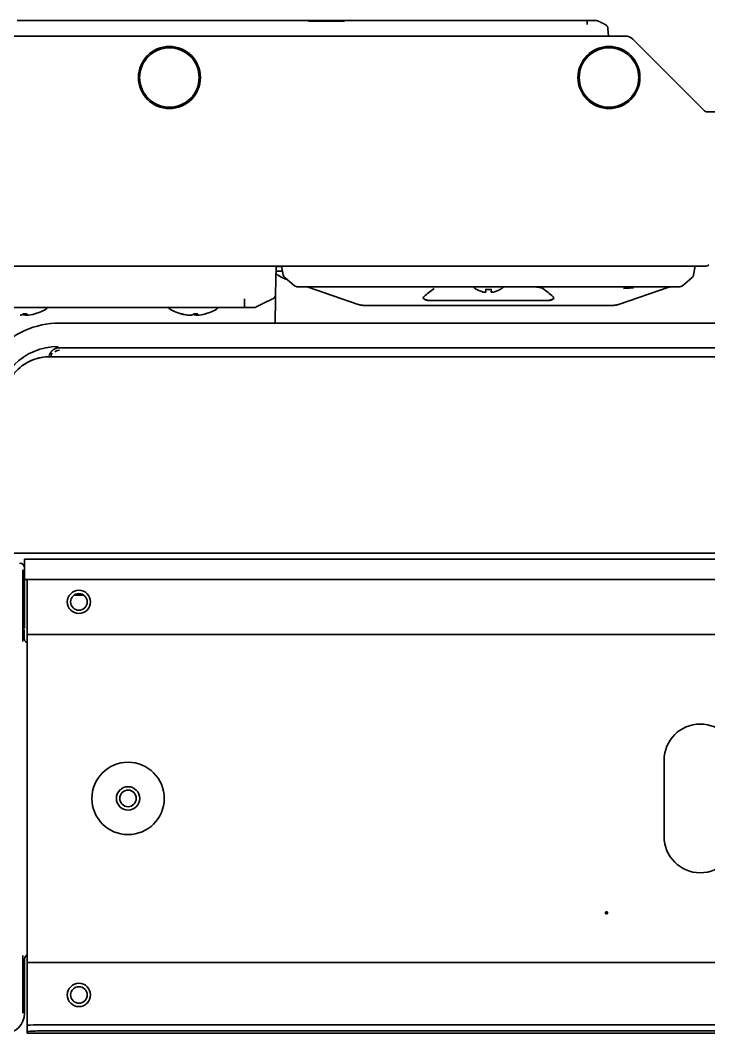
# Model space of a CAD drawing. Header units: inches. Extents: x 786 to 5755, y -850 to 3635.
# Drawn here: x 3460.9 to 3594, y 3373.1 to 3569 of the extents above; entities that cross this region are included whole.
import ezdxf

# ---------------------------------------------------------------- set-up
doc = ezdxf.new("R2010")
doc.units = ezdxf.units.IN
doc.layers.add('1', color=7, linetype='Continuous', true_color=0xffffff)
doc.layers.add('4', color=7, linetype='Continuous', true_color=0xffffff)

msp = doc.modelspace()

# ---------------------------------------------------------------- linework, layer by layer
at = {"layer": '1', "color": 7, "linetype": 'Continuous', "lineweight": 35}
for p, q in [((3460.32, 3568.95), (3467.64, 3568.95)), ((3465.04, 3569.01), (3465.04, 3568.95)), ((3471.68, 3568.95), (3504.97, 3568.95)), ((3485.7, 3568.95), (3485.7, 3569.01)), ((3493.97, 3568.95), (3493.97, 3569.01)), ((3509.01, 3568.95), (3516.33, 3568.95)), ((3509.82, 3568.95), (3509.82, 3569.01)), ((3523.59, 3568.95), (3570.52, 3568.95)), ((3574.55, 3567.36), (3574.63, 3565.95)), ((3449.24, 3565.95), (3577.91, 3565.95)), ((3579.33, 3565.37), (3593.08, 3551.61)), ((3593.79, 3551.32), (4057.69, 3551.32)), ((3593.33, 3521.45), (3457.45, 3521.45)), ((3510.37, 3521.45), (3510.28, 3516.05)), ((3511.62, 3520.53), (3510.35, 3520.53)), ((3511.44, 3521.43), (3510.37, 3521.43)), ((3510.83, 3519.63), (3510.88, 3519.63)), ((3511.77, 3519.77), (3511.44, 3521.45)), ((3591.44, 3521.45), (3591.11, 3519.77)), ((3512.11, 3519.19), (3513.94, 3517.68)), ((3588.94, 3517.68), (3590.77, 3519.19)), ((3517.44, 3517.45), (3514.58, 3517.45)), ((3516.48, 3517.41), (3516.55, 3517.38)), ((3516.55, 3517.38), (3526.27, 3514.06)), ((3585.44, 3517.45), (3517.44, 3517.45)), ((3549.14, 3516.97), (3549.14, 3517.01)), ((3553.74, 3517.01), (3553.74, 3516.97)), ((3576.61, 3514.06), (3586.33, 3517.38)), ((3588.3, 3517.45), (3585.44, 3517.45)), ((3586.33, 3517.38), (3586.4, 3517.41)), ((3526.27, 3514.06), (3526.34, 3514.04)), ((3527.61, 3513.87), (3575.27, 3513.87)), ((3562.84, 3514.81), (3540.04, 3514.81)), ((3576.54, 3514.04), (3576.61, 3514.06)), ((3504.27, 3513.45), (3456.24, 3513.45)), ((3461.83, 3512.25), (3461.83, 3511.99)), ((3462.08, 3512.25), (3462.08, 3511.99)), ((3493.65, 3512.01), (3493.65, 3511.99)), ((3494.83, 3512.25), (3494.83, 3511.99)), ((3495.08, 3512.25), (3495.08, 3511.99)), ((3456.24, 3465.95), (4195.24, 3465.95)), ((3461.74, 3464.82), (3461.74, 3464.61)), ((4189.24, 3464.82), (3461.74, 3464.82)), ((3461.42, 3462.74), (3461.42, 3448.92)), ((3461.74, 3464.61), (3461.74, 3461.07)), ((3461.74, 3461.07), (3461.74, 3460.88)), ((3461.74, 3460.88), (3461.74, 3451.39)), ((3461.74, 3460.88), (4189.24, 3460.88)), ((3462.24, 3460.88), (3462.24, 3451.25)), ((3471.34, 3457.87), (3473.15, 3457.87)), ((3461.65, 3449.56), (3461.65, 3451.19)), ((3461.65, 3449.56), (3461.65, 3451.19)), ((3462.24, 3451.25), (3462.24, 3450.25)), ((3461.65, 3449.56), (3461.65, 3449.56)), ((3462.24, 3448.05), (3462.24, 3450.25)), ((4189.24, 3450.25), (3462.24, 3450.25)), ((3462.24, 3448.05), (3462.24, 3389.05)), ((3585.4, 3425.93), (3585.4, 3411.17)), ((3462.24, 3386.85), (3462.24, 3389.05)), ((3461.42, 3388.18), (3461.42, 3377.05)), ((3461.74, 3387.45), (3461.74, 3377.05)), ((3462.24, 3385.85), (3462.24, 3386.85)), ((4189.24, 3386.85), (3462.24, 3386.85)), ((3462.24, 3385.85), (3462.24, 3375.33)), ((3462.24, 3375.33), (3462.24, 3374.64)), ((3462.24, 3373.44), (3462.24, 3374.64)), ((3464.24, 3374.78), (4187.24, 3374.78)), ((3462.24, 3373.13), (3462.24, 3373.44)), ((3462.24, 3373.13), (3462.24, 3373.13)), ((3462.24, 3373.13), (4189.24, 3373.13)), ((3464.24, 3373.58), (4187.24, 3373.58))]:
    msp.add_line(p, q, dxfattribs=at)
for centre, radius in [((3489.74, 3557.95), 6), ((3489.74, 3557.95), 5.75), ((3574.74, 3557.95), 6), ((3574.74, 3557.95), 5.75), ((3472.24, 3456.55), 2.25), ((3472.24, 3456.55), 1.6), ((3481.74, 3418.55), 7), ((3481.74, 3418.55), 2.26), ((3481.74, 3418.55), 1.6), ((3472.24, 3380.55), 2.25), ((3472.24, 3380.55), 1.6)]:
    msp.add_circle(centre, radius, dxfattribs=at)
for centre, radius, start, end in [((3577.91, 3563.95), 2, 45, 90), ((3593.79, 3552.32), 1, 225, 270), ((3593.33, 3522.45), 1, 270, 315), ((3513.2, 3522.53), 3.74, 220.2596, 230.6449), ((3511.29, 3521.93), 0.5, 270, 288.1955), ((3512.75, 3519.96), 1, 191, 230.5), ((3590.13, 3519.96), 1, 309.5, 349), ((3514.58, 3518.45), 1, 230.5, 270), ((3588.3, 3518.45), 1, 270, 309.5), ((3551.64, 3521.07), 4.8, 228.9523, 238.4186), ((3551.44, 3520.75), 3.78, 262.3959, 269.9965), ((3551.44, 3520.75), 3.78, 270.0035, 277.6041), ((3551.24, 3521.07), 4.8, 301.5837, 311.0475), ((3461.36, 3521.03), 9.08, 283.2612, 299.6794), ((3465.61, 3513.58), 0.5, 299.6794, 345.3977), ((3490.11, 3513.58), 0.5, 194.6023, 240.3206), ((3494.36, 3521.03), 9.08, 240.3206, 256.7388), ((3494.36, 3521.03), 9.08, 283.2612, 299.6794), ((3498.61, 3513.58), 0.5, 299.6794, 345.3977), ((3592.4, 3425.93), 7, 0, 180), ((3592.4, 3411.17), 7, 180, 0), ((3457.74, 3377.05), 4, 270, 0)]:
    msp.add_arc(centre, radius, start, end, dxfattribs=at)
for centre, major_axis, ratio, start_param, end_param in [((3573.55, 3567.31), (-0.999, -0.052), 0.99998, 3.141593, 4.207329), ((3513.2, 3522.55), (3.62, 0.87), 0.997235, 3.804658, 4.177379), ((3512.94, 3522.58), (0.81, 3.6), 0.902278, 3.129444, 3.24631), ((3551.44, 3464.59), (0, -56.13), 0.531846, 3.501545, 3.573753), ((3551.44, 3464.59), (0, -56.13), 0.531846, 2.709432, 2.78164), ((3576.78, 3516.95), (-2.94, -0.33), 0.030353, 3.541375, 4.453114), ((3551.44, 3533.34), (30.59, 0), 0.652774, 4.290638, 4.330587), ((3551.44, 3533.34), (30.59, 0), 0.652774, 5.094191, 5.13959), ((3460.73, 3521.03), (0, -9.06), 0.319632, 0.058074, 0.249579), ((3462, 3521.03), (0, 9.06), 0.319632, 2.921888, 3.083519), ((3461.84, 3521.03), (0, 8.79), 0.978398, 3.096057, 3.187129), ((3461.3, 3521.03), (0, -9.06), 0.995851, 0.058074, 0.085647), ((3462.03, 3521.03), (0, 9.06), 0.090997, 3.199666, 3.391172), ((3461.58, 3521.03), (0, 9.06), 0.947542, 3.199666, 3.391172), ((3494.15, 3521.03), (0, -9.06), 0.947542, 6.033606, 6.225112), ((3492.11, 3521.03), (0, -8.79), 0.206731, 6.237649, 6.328721), ((3494.43, 3521.03), (0, 9.06), 0.995851, 2.892014, 3.083519), ((3493.73, 3521.03), (0, -9.06), 0.319632, 0.058074, 0.249579), ((3495, 3521.03), (0, 9.06), 0.319632, 2.921888, 3.083519), ((3494.84, 3521.03), (0, 8.79), 0.978398, 3.096057, 3.187129), ((3494.3, 3521.03), (0, -9.06), 0.995851, 0.058074, 0.085647), ((3495.03, 3521.03), (0, 9.06), 0.090997, 3.199666, 3.391172), ((3494.58, 3521.03), (0, 9.06), 0.947542, 3.199666, 3.391172), ((3460.74, 3463.05), (0.708, 0.708), 0.998783, 5.498396, 7.067974), ((3462.65, 3449.56), (-0.709, -0.709), 0.997569, 5.498396, 6.644262), ((3462.74, 3387.45), (-0.708, 0.708), 0.998783, 6.021139, 7.067974), ((3464.24, 3374.64), (-2, 0), 0.069756, 4.712389, 6.283185), ((3464.24, 3373.44), (2, 0), 0.069756, 1.570796, 3.141593)]:
    msp.add_ellipse(centre, major_axis=major_axis, ratio=ratio, start_param=start_param, end_param=end_param, dxfattribs=at)
for points, knots in [([(3467.64, 3568.95), (3467.71, 3568.95), (3467.78, 3568.95), (3467.92, 3568.95), (3467.99, 3568.95), (3468.1, 3568.95), (3468.14, 3568.95), (3468.21, 3568.95), (3468.25, 3568.95), (3468.36, 3568.95), (3468.44, 3568.95), (3468.59, 3568.95), (3468.67, 3568.95), (3468.83, 3568.95), (3468.91, 3568.95), (3469.16, 3568.95), (3469.32, 3568.95), (3469.58, 3568.95), (3469.67, 3568.95), (3469.8, 3568.95), (3469.85, 3568.95), (3469.94, 3568.95), (3469.98, 3568.95), (3470.12, 3568.95), (3470.21, 3568.95), (3470.39, 3568.95), (3470.48, 3568.95), (3470.66, 3568.95), (3470.75, 3568.95), (3470.93, 3568.95), (3471.03, 3568.95), (3471.21, 3568.95), (3471.3, 3568.95), (3471.49, 3568.95), (3471.59, 3568.95), (3471.68, 3568.95)], [0, 0, 0, 0, 0.0625, 0.0625, 0.125, 0.125, 0.15625, 0.15625, 0.1875, 0.1875, 0.25, 0.25, 0.3125, 0.3125, 0.375, 0.375, 0.5, 0.5, 0.5625, 0.5625, 0.59375, 0.59375, 0.625, 0.625, 0.6875, 0.6875, 0.75, 0.75, 0.8125, 0.8125, 0.875, 0.875, 0.9375, 0.9375, 1, 1, 1, 1]), ([(3504.97, 3568.95), (3505.07, 3568.95), (3505.16, 3568.95), (3505.35, 3568.95), (3505.44, 3568.95), (3505.58, 3568.95), (3505.63, 3568.95), (3505.72, 3568.95), (3505.77, 3568.95), (3505.91, 3568.95), (3506, 3568.95), (3506.18, 3568.95), (3506.27, 3568.95), (3506.45, 3568.95), (3506.54, 3568.95), (3506.81, 3568.95), (3506.98, 3568.95), (3507.24, 3568.95), (3507.33, 3568.95), (3507.46, 3568.95), (3507.5, 3568.95), (3507.58, 3568.95), (3507.62, 3568.95), (3507.83, 3568.95), (3507.99, 3568.95), (3508.22, 3568.95), (3508.3, 3568.95), (3508.45, 3568.95), (3508.52, 3568.95), (3508.66, 3568.95), (3508.73, 3568.95), (3508.87, 3568.95), (3508.94, 3568.95), (3509.01, 3568.95)], [0, 0, 0, 0, 0.0625, 0.0625, 0.125, 0.125, 0.15625, 0.15625, 0.1875, 0.1875, 0.25, 0.25, 0.3125, 0.3125, 0.375, 0.375, 0.5, 0.5, 0.5625, 0.5625, 0.59375, 0.59375, 0.625, 0.625, 0.75, 0.75, 0.8125, 0.8125, 0.875, 0.875, 0.9375, 0.9375, 1, 1, 1, 1]), ([(3516.33, 3568.95), (3516.45, 3568.95), (3516.57, 3568.95), (3516.82, 3568.95), (3516.95, 3568.95), (3517.15, 3568.95), (3517.21, 3568.95), (3517.35, 3568.95), (3517.41, 3568.95), (3517.62, 3568.95), (3517.75, 3568.95), (3518.17, 3568.95), (3518.46, 3568.95), (3519.05, 3568.95), (3519.35, 3568.95), (3519.82, 3568.95), (3519.97, 3568.95), (3520.17, 3568.95), (3520.21, 3568.95), (3520.29, 3568.95), (3520.41, 3568.95), (3520.86, 3568.95), (3521.26, 3568.95), (3521.76, 3568.95), (3521.92, 3568.95), (3522.25, 3568.95), (3522.42, 3568.95), (3522.75, 3568.95), (3522.92, 3568.95), (3523.25, 3568.95), (3523.42, 3568.95), (3523.59, 3568.95)], [0, 0, 0, 0, 0.0625, 0.0625, 0.125, 0.125, 0.15625, 0.15625, 0.1875, 0.1875, 0.25, 0.25, 0.375, 0.375, 0.5, 0.5, 0.5625, 0.5625, 0.578125, 0.578125, 0.59375, 0.625, 0.75, 0.75, 0.8125, 0.8125, 0.875, 0.875, 0.9375, 0.9375, 1, 1, 1, 1]), ([(3523.59, 3568.85), (3523.59, 3568.85), (3523.59, 3568.85), (3523.58, 3568.85), (3523.57, 3568.85), (3523.56, 3568.85), (3523.52, 3568.85), (3523.45, 3568.85), (3523.31, 3568.85), (3523.19, 3568.85), (3522.95, 3568.85), (3522.79, 3568.85), (3522.47, 3568.85), (3522.31, 3568.85), (3521.99, 3568.85), (3521.83, 3568.85), (3521.36, 3568.85), (3521.05, 3568.85), (3520.66, 3568.85), (3520.55, 3568.85), (3520.43, 3568.85), (3520.36, 3568.85), (3520.32, 3568.85), (3520.13, 3568.85), (3519.98, 3568.85), (3519.53, 3568.85), (3519.24, 3568.85), (3518.68, 3568.85), (3518.4, 3568.85), (3518, 3568.85), (3517.87, 3568.85), (3517.68, 3568.85), (3517.61, 3568.85), (3517.48, 3568.85), (3517.42, 3568.85), (3517.23, 3568.85), (3517.11, 3568.85), (3516.93, 3568.85), (3516.87, 3568.85), (3516.78, 3568.85), (3516.74, 3568.85), (3516.69, 3568.85), (3516.66, 3568.85), (3516.65, 3568.85), (3516.64, 3568.85), (3516.64, 3568.85), (3516.64, 3568.85), (3516.64, 3568.85)], [0, 0, 0, 0, 0.000977, 0.000977, 0.001953, 0.003906, 0.007813, 0.015625, 0.03125, 0.0625, 0.0625, 0.125, 0.125, 0.1875, 0.1875, 0.25, 0.25, 0.375, 0.375, 0.40625, 0.421875, 0.421875, 0.4375, 0.4375, 0.5, 0.5, 0.625, 0.625, 0.75, 0.75, 0.8125, 0.8125, 0.84375, 0.84375, 0.875, 0.875, 0.9375, 0.9375, 0.96875, 0.96875, 0.984375, 0.992188, 0.996094, 0.998047, 0.999023, 0.999023, 1, 1, 1, 1]), ([(3570.52, 3568.95), (3570.52, 3568.95), (3570.53, 3568.94), (3570.53, 3568.91), (3570.53, 3568.88), (3570.53, 3568.85)], [0, 0, 0, 0, 0.5, 0.5, 1, 1, 1, 1]), ([(3570.53, 3568.95), (3570.58, 3568.95), (3570.64, 3568.95), (3570.72, 3568.95), (3570.75, 3568.95), (3570.8, 3568.95), (3570.83, 3568.95), (3570.91, 3568.95), (3570.97, 3568.95), (3571.07, 3568.95), (3571.13, 3568.95), (3571.23, 3568.95), (3571.28, 3568.95), (3571.35, 3568.95), (3571.38, 3568.95), (3571.42, 3568.95), (3571.45, 3568.95), (3571.52, 3568.95), (3571.56, 3568.95), (3571.65, 3568.95), (3571.69, 3568.95), (3571.75, 3568.95), (3571.77, 3568.95), (3571.8, 3568.95), (3571.82, 3568.95), (3571.87, 3568.95), (3571.94, 3568.95), (3572, 3568.95), (3572.05, 3568.95), (3572.08, 3568.95), (3572.11, 3568.95), (3572.12, 3568.95), (3572.14, 3568.95), (3572.15, 3568.95), (3572.17, 3568.95), (3572.19, 3568.95), (3572.21, 3568.95), (3572.22, 3568.95), (3572.23, 3568.95), (3572.24, 3568.95), (3572.24, 3568.95)], [0, 0, 0, 0, 0.0625, 0.0625, 0.09375, 0.09375, 0.125, 0.125, 0.1875, 0.1875, 0.25, 0.25, 0.3125, 0.3125, 0.34375, 0.34375, 0.375, 0.375, 0.4375, 0.4375, 0.5, 0.5, 0.53125, 0.53125, 0.5625, 0.5625, 0.625, 0.6875, 0.6875, 0.75, 0.75, 0.78125, 0.78125, 0.8125, 0.8125, 0.875, 0.875, 0.9375, 0.9375, 1, 1, 1, 1]), ([(3572.24, 3568.95), (3572.31, 3568.95), (3572.39, 3568.94), (3572.54, 3568.91), (3572.61, 3568.88), (3572.68, 3568.85)], [0, 0, 0, 0, 0.5, 0.5, 1, 1, 1, 1]), ([(3573.99, 3568.21), (3574.07, 3568.17), (3574.14, 3568.12), (3574.28, 3568), (3574.34, 3567.94), (3574.44, 3567.79), (3574.47, 3567.71), (3574.53, 3567.54), (3574.55, 3567.45), (3574.55, 3567.36)], [0, 0, 0, 0, 0.25, 0.25, 0.5, 0.5, 0.75, 0.75, 1, 1, 1, 1]), ([(3509.72, 3515.17), (3509.8, 3515.21), (3509.88, 3515.27), (3510.01, 3515.39), (3510.07, 3515.46), (3510.17, 3515.61), (3510.21, 3515.7), (3510.26, 3515.87), (3510.28, 3515.96), (3510.28, 3516.05)], [0, 0, 0, 0, 0.25, 0.25, 0.5, 0.5, 0.75, 0.75, 1, 1, 1, 1]), ([(3510.28, 3516.05), (3510.28, 3516.05), (3510.28, 3516.05), (3510.28, 3516.03), (3510.28, 3516.02), (3510.28, 3516), (3510.28, 3515.98), (3510.28, 3515.94), (3510.28, 3515.92), (3510.27, 3515.83), (3510.27, 3515.77), (3510.27, 3515.67), (3510.27, 3515.64), (3510.27, 3515.6), (3510.27, 3515.58), (3510.27, 3515.51), (3510.27, 3515.46), (3510.26, 3515.3), (3510.26, 3515.06), (3510.26, 3514.78), (3510.25, 3514.54), (3510.25, 3514.46), (3510.25, 3514.36), (3510.25, 3514.34), (3510.25, 3514.3), (3510.25, 3514.23), (3510.25, 3514.17), (3510.24, 3513.94), (3510.24, 3513.76), (3510.23, 3513.37), (3510.23, 3513.16), (3510.22, 3512.73), (3510.22, 3512.51), (3510.21, 3512.22), (3510.21, 3512.16), (3510.21, 3512.04), (3510.21, 3511.98), (3510.2, 3511.8), (3510.2, 3511.68), (3510.2, 3511.31), (3510.19, 3511.06), (3510.19, 3510.7), (3510.18, 3510.6), (3510.18, 3510.5)], [0, 0, 0, 0, 0.039629, 0.039629, 0.079997, 0.079997, 0.120364, 0.120364, 0.160732, 0.160732, 0.241468, 0.241468, 0.261652, 0.261652, 0.281836, 0.281836, 0.322204, 0.322204, 0.402939, 0.483675, 0.483675, 0.524043, 0.524043, 0.534135, 0.534135, 0.544227, 0.564411, 0.564411, 0.645146, 0.645146, 0.725882, 0.725882, 0.806618, 0.806618, 0.826802, 0.826802, 0.846986, 0.846986, 0.887354, 0.887354, 0.968089, 0.968089, 1, 1, 1, 1]), ([(3549.14, 3517.01), (3549.34, 3516.88), (3549.55, 3516.77), (3549.88, 3516.64), (3549.99, 3516.59), (3550.21, 3516.52), (3550.32, 3516.48), (3550.44, 3516.46)], [0, 0, 0, 0, 0.5, 0.5, 0.75, 0.75, 1, 1, 1, 1]), ([(3550.94, 3516.46), (3550.94, 3516.48), (3550.94, 3516.52), (3550.94, 3516.59), (3550.94, 3516.64), (3550.94, 3516.73), (3550.94, 3516.78), (3550.94, 3516.86), (3550.94, 3516.89), (3550.94, 3516.94), (3550.94, 3516.97), (3550.94, 3517.01)], [0, 0, 0, 0, 0.25, 0.25, 0.5, 0.5, 0.75, 0.75, 0.875, 0.875, 1, 1, 1, 1]), ([(3551.94, 3517.01), (3551.94, 3516.88), (3551.94, 3516.77), (3551.94, 3516.64), (3551.94, 3516.59), (3551.94, 3516.52), (3551.94, 3516.48), (3551.94, 3516.46)], [0, 0, 0, 0, 0.5, 0.5, 0.75, 0.75, 1, 1, 1, 1]), ([(3552.44, 3516.46), (3552.55, 3516.48), (3552.67, 3516.52), (3552.89, 3516.59), (3553, 3516.64), (3553.22, 3516.73), (3553.32, 3516.78), (3553.48, 3516.86), (3553.53, 3516.89), (3553.64, 3516.94), (3553.69, 3516.97), (3553.74, 3517.01)], [0, 0, 0, 0, 0.25, 0.25, 0.5, 0.5, 0.75, 0.75, 0.875, 0.875, 1, 1, 1, 1]), ([(3561.95, 3517.12), (3561.94, 3517.13), (3561.93, 3517.14), (3561.9, 3517.16), (3561.88, 3517.17), (3561.84, 3517.19), (3561.81, 3517.21), (3561.72, 3517.25), (3561.65, 3517.27), (3561.53, 3517.31), (3561.46, 3517.33), (3561.33, 3517.36), (3561.27, 3517.38), (3561.14, 3517.4), (3561.07, 3517.41), (3560.94, 3517.42), (3560.88, 3517.43), (3560.68, 3517.45), (3560.55, 3517.45), (3560.41, 3517.45)], [0, 0, 0, 0, 0.03125, 0.03125, 0.0625, 0.0625, 0.125, 0.125, 0.25, 0.25, 0.375, 0.375, 0.5, 0.5, 0.625, 0.625, 0.75, 0.75, 1, 1, 1, 1]), ([(3586.53, 3517.44), (3586.53, 3517.44), (3586.52, 3517.44), (3586.49, 3517.43), (3586.45, 3517.42), (3586.4, 3517.41)], [0, 0, 0, 0, 0.0591, 0.0591, 1, 1, 1, 1]), ([(3504.28, 3513.66), (3504.28, 3513.59), (3504.28, 3513.54), (3504.28, 3513.47), (3504.27, 3513.45), (3504.27, 3513.45)], [0, 0, 0, 0, 0.5, 0.5, 1, 1, 1, 1]), ([(3506.67, 3513.66), (3506.53, 3513.59), (3506.38, 3513.54), (3506.09, 3513.47), (3505.93, 3513.45), (3505.78, 3513.45)], [0, 0, 0, 0, 0.5, 0.5, 1, 1, 1, 1]), ([(3526.34, 3514.04), (3526.42, 3514.02), (3526.59, 3513.97), (3526.89, 3513.92), (3527.24, 3513.88), (3527.48, 3513.87), (3527.61, 3513.87)], [0, 0, 0, 0, 0.221555, 0.46552, 0.72781, 1, 1, 1, 1]), ([(3540.04, 3514.81), (3539.97, 3514.81), (3539.83, 3514.81), (3539.69, 3514.83), (3539.56, 3514.86), (3539.49, 3514.87), (3539.39, 3514.9), (3539.35, 3514.91), (3539.3, 3514.93), (3539.29, 3514.93), (3539.25, 3514.95), (3539.24, 3514.95), (3539.19, 3514.97), (3539.16, 3514.99), (3539.1, 3515.02), (3539.07, 3515.04), (3539.02, 3515.07), (3539.01, 3515.08), (3538.98, 3515.1), (3538.97, 3515.11), (3538.94, 3515.13), (3538.93, 3515.15), (3538.91, 3515.17), (3538.9, 3515.18), (3538.88, 3515.21), (3538.87, 3515.23), (3538.86, 3515.25), (3538.85, 3515.26), (3538.85, 3515.27), (3538.85, 3515.28), (3538.84, 3515.3), (3538.83, 3515.32), (3538.83, 3515.35), (3538.83, 3515.35), (3538.83, 3515.37), (3538.83, 3515.38), (3538.84, 3515.4), (3538.84, 3515.42), (3538.85, 3515.44), (3538.85, 3515.45), (3538.86, 3515.47), (3538.86, 3515.47), (3538.88, 3515.5), (3538.89, 3515.51), (3538.91, 3515.54), (3538.92, 3515.55), (3538.94, 3515.56)], [0, 0, 0, 0, 0.125, 0.25, 0.25, 0.375, 0.375, 0.4375, 0.4375, 0.46875, 0.46875, 0.5, 0.5, 0.5625, 0.5625, 0.625, 0.625, 0.65625, 0.65625, 0.6875, 0.6875, 0.71875, 0.71875, 0.75, 0.75, 0.78125, 0.78125, 0.796875, 0.796875, 0.8125, 0.8125, 0.84375, 0.84375, 0.859375, 0.859375, 0.875, 0.875, 0.90625, 0.90625, 0.921875, 0.921875, 0.9375, 0.9375, 0.96875, 0.96875, 1, 1, 1, 1]), ([(3563.94, 3515.56), (3563.96, 3515.55), (3563.97, 3515.54), (3563.99, 3515.52), (3563.99, 3515.51), (3564, 3515.5), (3564.01, 3515.49), (3564.02, 3515.47), (3564.03, 3515.45), (3564.04, 3515.43), (3564.04, 3515.42), (3564.04, 3515.4), (3564.04, 3515.4), (3564.05, 3515.37), (3564.05, 3515.35), (3564.05, 3515.32), (3564.04, 3515.31), (3564.03, 3515.27), (3564.03, 3515.26), (3564.01, 3515.23), (3564, 3515.21), (3563.98, 3515.19), (3563.97, 3515.17), (3563.95, 3515.15), (3563.94, 3515.13), (3563.9, 3515.1), (3563.87, 3515.08), (3563.81, 3515.04), (3563.78, 3515.02), (3563.74, 3515), (3563.72, 3514.99), (3563.69, 3514.97), (3563.68, 3514.97), (3563.6, 3514.93), (3563.53, 3514.91), (3563.43, 3514.88), (3563.4, 3514.87), (3563.33, 3514.86), (3563.29, 3514.85), (3563.19, 3514.83), (3563.12, 3514.82), (3562.98, 3514.81), (3562.91, 3514.81), (3562.84, 3514.81)], [0, 0, 0, 0, 0.03125, 0.03125, 0.046875, 0.046875, 0.0625, 0.0625, 0.09375, 0.09375, 0.109375, 0.109375, 0.125, 0.125, 0.15625, 0.15625, 0.1875, 0.1875, 0.21875, 0.21875, 0.25, 0.25, 0.28125, 0.28125, 0.3125, 0.3125, 0.375, 0.375, 0.4375, 0.4375, 0.46875, 0.46875, 0.5, 0.5, 0.625, 0.625, 0.6875, 0.6875, 0.75, 0.75, 0.875, 0.875, 1, 1, 1, 1]), ([(3575.27, 3513.87), (3575.4, 3513.87), (3575.64, 3513.88), (3575.99, 3513.92), (3576.29, 3513.97), (3576.46, 3514.02), (3576.54, 3514.04)], [0, 0, 0, 0, 0.27219, 0.53448, 0.778445, 1, 1, 1, 1]), ([(3505.78, 3513.45), (3505.78, 3513.45), (3505.77, 3513.45), (3505.77, 3513.45), (3505.76, 3513.45), (3505.75, 3513.45), (3505.75, 3513.45), (3505.74, 3513.45), (3505.73, 3513.45), (3505.72, 3513.45), (3505.71, 3513.45), (3505.69, 3513.45), (3505.67, 3513.45), (3505.67, 3513.45), (3505.64, 3513.45), (3505.61, 3513.45), (3505.57, 3513.45), (3505.54, 3513.45), (3505.49, 3513.45), (3505.46, 3513.45), (3505.41, 3513.45), (3505.4, 3513.45), (3505.36, 3513.45), (3505.35, 3513.45), (3505.29, 3513.45), (3505.26, 3513.45), (3505.18, 3513.45), (3505.14, 3513.45), (3505.06, 3513.45), (3505.02, 3513.45), (3504.95, 3513.45), (3504.93, 3513.45), (3504.89, 3513.45), (3504.87, 3513.45), (3504.8, 3513.45), (3504.75, 3513.45), (3504.66, 3513.45), (3504.61, 3513.45), (3504.54, 3513.45), (3504.52, 3513.45), (3504.47, 3513.45), (3504.44, 3513.45), (3504.39, 3513.45), (3504.37, 3513.45), (3504.32, 3513.45), (3504.3, 3513.45), (3504.27, 3513.45)], [0, 0, 0, 0, 0.0625, 0.0625, 0.09375, 0.09375, 0.125, 0.125, 0.15625, 0.15625, 0.1875, 0.21875, 0.21875, 0.25, 0.25, 0.3125, 0.3125, 0.375, 0.375, 0.4375, 0.4375, 0.46875, 0.46875, 0.5, 0.5, 0.5625, 0.5625, 0.625, 0.625, 0.6875, 0.6875, 0.71875, 0.71875, 0.75, 0.75, 0.8125, 0.8125, 0.875, 0.875, 0.90625, 0.90625, 0.9375, 0.9375, 0.96875, 0.96875, 1, 1, 1, 1])]:
    msp.add_open_spline(points, degree=3, knots=knots, dxfattribs=at)
for points, degree in [([(3570.53, 3568.85), (3570.53, 3568.21)], 1), ([(3572.68, 3568.85), (3573.99, 3568.21)], 1), ([(3550.44, 3516.46), (3550.48, 3516.45), (3550.56, 3516.44), (3550.69, 3516.44), (3550.82, 3516.44), (3550.9, 3516.45), (3550.94, 3516.46)], 3), ([(3551.94, 3516.46), (3551.98, 3516.45), (3552.07, 3516.44), (3552.19, 3516.44), (3552.32, 3516.44), (3552.4, 3516.45), (3552.44, 3516.46)], 3), ([(3504.28, 3515.17), (3504.28, 3513.66)], 1), ([(3509.72, 3515.17), (3506.67, 3513.66)], 1)]:
    msp.add_open_spline(points, degree=degree, dxfattribs=at)
at = {"layer": '1', "color": 163, "linetype": 'Continuous', "lineweight": 70}
msp.add_point((3574.24, 3396.45), dxfattribs=at)
msp.add_point((3574.24, 3396.45), dxfattribs=at)
at = {"layer": '4', "color": 7, "linetype": 'Continuous', "lineweight": 35}
for p, q in [((3791.58, 3510.46), (3468.49, 3510.46)), ((3466.09, 3503.98), (3466.04, 3503.96)), ((3466.09, 3503.98), (3466.04, 3503.96)), ((3466.1, 3503.98, 0), (3466.05, 3503.96, 0)), ((3466.1, 3503.98, 0), (3466.06, 3503.97, 0)), ((4184.87, 3503.95), (3466.61, 3503.95)), ((4184.87, 3503.95), (3466.61, 3503.95)), ((3468.47, 3505.7), (4183.01, 3505.7)), ((3468.47, 3505.7), (4183.01, 3505.7))]:
    msp.add_line(p, q, dxfattribs=at)
for centre, radius, start, end in [((3468.49, 3493.95), 16.51, 90, 137.9028), ((3468.24, 3493.95), 11.99, 90, 180), ((3465.73, 3504.91, 0), 1, 314.1749, 336.181), ((3465.73, 3504.91, 0), 1, 314.1749, 336.181)]:
    msp.add_arc(centre, radius, start, end, dxfattribs=at)
for centre, major_axis, ratio, start_param, end_param in [((3466.62, 3494.95), (-3.07, -8.46), 0.999999, 3.636789, 4.114937), ((3465.73, 3504.91), (-0.39, -0.921), 0.999999, 1.171438, 1.556313), ((3465.73, 3504.91), (-0.39, -0.921), 0.999999, 1.171417, 1.556302), ((3466.61, 3504.95), (0, -1), 0.423885, 6.283177, 7.567267), ((3466.61, 3504.95), (0, -1), 0.423885, 6.283177, 7.567267), ((3468.47, 3503.71), (-1.5, 0), 0.999848, 4.712361, 5.328671), ((3468.47, 3503.71), (-1.5, 0), 0.999848, 4.712361, 5.328671)]:
    msp.add_ellipse(centre, major_axis=major_axis, ratio=ratio, start_param=start_param, end_param=end_param, dxfattribs=at)
for points, knots in [([(3466.61, 3503.95), (3465.5, 3503.95), (3463.89, 3503.65), (3461.88, 3502.67), (3460.57, 3501.69), (3459.38, 3500.4), (3458.12, 3498.37), (3457.66, 3496.51), (3457.62, 3495.27)], [0, 0, 0, 0, 0.240915, 0.349322, 0.484844, 0.593273, 0.728827, 1, 1, 1, 1]), ([(3466.67, 3504.52), (3466.64, 3504.45), (3466.57, 3504.33), (3466.47, 3504.22), (3466.42, 3504.18), (3466.42, 3504.18)], [0, 0, 0, 0, 0.492881, 0.999987, 1, 1, 1, 1]), ([(3467.02, 3504.67), (3466.9, 3504.62), (3466.81, 3504.58), (3466.68, 3504.52), (3466.64, 3504.51), (3466.64, 3504.51)], [0, 0, 0, 0, 0.5, 0.5, 1, 1, 1, 1]), ([(3467.02, 3504.67), (3466.9, 3504.62), (3466.81, 3504.58), (3466.68, 3504.52), (3466.64, 3504.51), (3466.64, 3504.51)], [0, 0, 0, 0, 0.5, 0.5, 1, 1, 1, 1])]:
    msp.add_open_spline(points, degree=3, knots=knots, dxfattribs=at)
msp.add_rational_spline([(3468.47, 3505.7), (3468.4, 3505.7), (3468.05, 3505.68), (3467.48, 3505.49), (3466.94, 3505.03), (3466.72, 3504.67), (3466.64, 3504.51)], [0.999999262717, 0.999999262717, 0.999999262571, 0.999999261087, 0.999999257441, 0.999999254581, 0.99999925331], degree=3, knots=[0, 0, 0, 0, 0.092093, 0.454546, 0.771811, 1, 1, 1, 1], dxfattribs=at)
msp.add_rational_spline([(3468.47, 3505.7), (3468.4, 3505.7), (3468.05, 3505.68), (3467.48, 3505.49), (3466.94, 3505.03), (3466.72, 3504.67), (3466.64, 3504.51)], [0.999999262717, 0.999999262717, 0.999999262571, 0.999999261087, 0.999999257441, 0.999999254581, 0.99999925331], degree=3, knots=[0, 0, 0, 0, 0.092093, 0.454546, 0.771811, 1, 1, 1, 1], dxfattribs=at)
msp.add_open_spline([(3466.64, 3504.51), (3466.64, 3504.51)], degree=1, dxfattribs=at)
msp.add_open_spline([(3466.64, 3504.51), (3466.64, 3504.51)], degree=1, dxfattribs=at)

doc.saveas('drawing.dxf')
